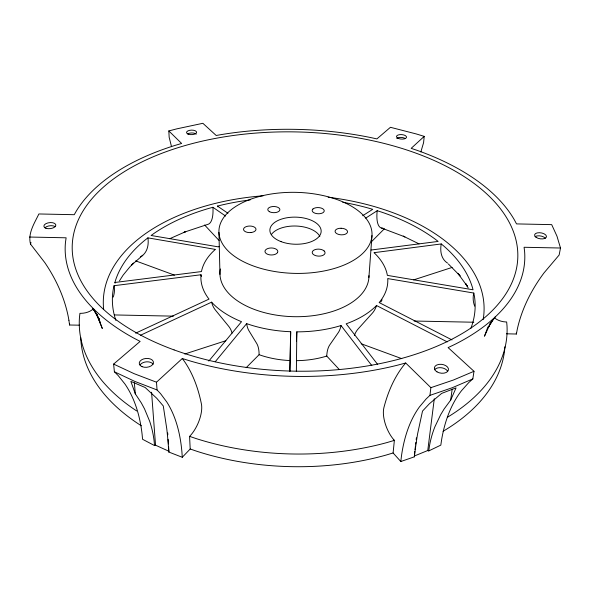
<?xml version="1.0" encoding="UTF-8"?>
<svg xmlns="http://www.w3.org/2000/svg" width="590" height="590" viewBox="0 0 590 590"><rect width="100%" height="100%" fill="white"/><g stroke="black" fill="none" stroke-linecap="round" stroke-linejoin="round"><path stroke-width="0.89" d="M296.372 371.25L296.829 331.831L298.149 331.846A93.486 52.835 1.4 0 0 339.884 325.887L341.013 325.525L371.796 365.579M289.749 371.575L290.686 331.713L289.366 331.669A93.486 52.835 1.4 0 1 247.77 324.021L246.65 323.622L215.225 361.744M290 371.117L290.686 331.713M296.829 331.831L296.482 341.477M368.898 277.484L371.98 235.535A76.567 40.518 1.4 0 0 259.379 196.492A76.567 40.518 1.4 0 0 255.057 266.577A76.567 40.518 1.4 0 0 371.98 235.535M171.513 146.674L169.168 137.271L168.828 130.936L176.853 128.849L202.871 123.303L216.191 135.479L222.334 134.417A229.879 123.487 1.4 0 1 370.778 137.581L376.885 138.901L390.44 127.3L416.26 133.945L424.21 136.371L423.583 142.677L420.84 151.962M414.372 456.822L414.276 456.041L427.757 450.517L428.753 450.922L429.468 445.937A213.329 142.19 26.7 0 1 434.889 426.813L440.649 414.741L444.152 408.936L450.664 400.116L456.055 387.866L441.681 393.39L429.402 403.744L422.514 411.09L417.632 433.716A232.829 31.307 88.6 0 0 414.969 451.851L414.372 456.822L400.809 461.527L393.102 452.965L394.371 440.383L393.818 439.801M115.876 320.422A181.425 105.16 1.4 0 1 113.405 288.591L114.047 285.7L201.013 274.763L200.947 275.456A93.486 52.835 1.4 0 0 208.499 298.444L209.022 299.108L135.641 333.151M414.49 454.219L414.807 451.483M415.021 449.661L415.449 446.018M415.662 444.196L415.876 442.375M416.193 439.646L416.407 437.824M400.809 461.527L401.392 456.535A271.061 127.344 60.5 0 1 419.379 406.997L426.157 398.928L429.933 395.366L452.301 387.711L472.833 378.92L473.991 371.287L448.098 347.599L454.61 344.501A229.879 123.487 1.4 0 0 524.591 251.429L524.082 247.269L560.5 248.021L559.136 255.028L544.017 272.89A189.685 136.246 -19.5 0 0 517.275 329.323L516.383 334.036L506.471 333.8M429.933 395.366L430.877 387.66L405.699 362.99L397.69 365.144A229.879 123.487 1.4 0 1 190.268 360.992L182.288 358.521L156.498 382.202L157.043 389.953L160.561 393.655L166.786 401.997A271.791 124.984 -58.6 0 1 181.934 452.25L182.266 457.272L168.784 452.029L168.445 447.036A233.205 28.069 -86.5 0 0 166.771 428.79L163.283 405.964L156.815 398.346L145.155 387.505L130.862 381.391L135.316 393.862L141.334 402.948L144.528 408.892L149.639 421.201A214.141 141.91 -25 0 1 154.064 440.546L154.528 445.561L155.539 445.192L168.902 451.254L168.784 452.029M79.532 325.179L69.576 325.009L69.694 324.072M370.999 250.035L438.141 241.428L435.309 239.245A181.425 105.16 1.4 0 0 381.162 211.98L377.202 210.711L377.113 211.434A29.743 10.325 -72.9 0 0 382.91 228.116M427.757 450.517L434.292 398.744M450.664 400.116L452.169 389.208M441.268 243.943L443.982 246.207A181.425 105.16 1.4 0 1 472.266 286.932L473.047 289.793L387.342 275.375L387.239 274.689A93.486 52.835 1.4 0 0 374.635 253.257L374.008 252.682L441.268 243.943L441.114 244.673A31.565 20.141 -51 0 0 447.596 263.111M68.912 320.259A190.762 137.315 21.2 0 0 44.833 262.639L30.533 244.113L30.982 242.475M451.999 339.929L379.156 302.567L379.695 301.933A93.486 52.835 1.4 0 0 387.785 279.284L387.726 278.591L473.807 293.053L473.608 293.783A34.581 27.214 -13.6 0 0 474.662 306.107M30.533 244.113C27.619 233.397 34.419 223.286 38.881 213.964L74.244 214.701L76.398 210.91A229.879 123.487 1.4 0 1 175.879 145.155L181.624 143.466L168.828 130.936M114.895 282.477L115.751 279.638A181.425 105.16 1.4 0 1 145.125 240.027L147.898 237.866L215.38 249.408L214.738 249.954A93.486 52.835 1.4 0 0 201.603 270.876L201.478 271.562L114.895 282.477L115.065 283.215M487.886 326.941L484.486 336.212L490.371 323.335M490.806 322.465L488.668 326.816L491.898 321.13M380.845 302.028L382.091 299.831M492.657 319.787L489.7 324.876L495.46 316.542M119.475 280.833L123.17 275.058L129.837 266.945L133.561 263.066L131.504 265.161L142.758 255.293M208.831 361.043L241.524 321.683L240.447 321.255A93.486 52.835 1.4 0 1 212.186 302.803L211.604 302.154L140.361 335.312M405.699 362.99L403.582 365.512A325.68 153.938 60.2 0 0 383.898 407.668A22.936 10.369 68.2 0 0 393.825 439.771M447.25 341.898L376.501 305.509L375.911 306.136A93.486 52.835 1.4 0 1 347.267 323.416L346.175 323.799L377.63 364.413M182.266 457.272L190.201 449.005L189.574 436.371L190.142 435.811A22.958 10.133 -66.1 0 0 201.419 404.025A326.617 151.136 -58.3 0 0 184.235 361.124L182.288 358.521M246.185 367.673L259.099 354.701A36.41 15.296 -68 0 0 256.576 343.255L249.061 330.946A36.197 15.355 -70 0 1 246.65 323.622M371.398 241.819L384.392 228.758M424.21 136.371L411.178 148.341L416.865 150.266A229.879 123.487 1.4 0 1 514.465 220.033L516.516 223.905L551.694 224.635L556.96 236.148L560.5 248.021M472.833 378.92L468.799 382.534L461.513 390.683A264.822 133.827 59.1 0 0 441.541 440.162L440.826 445.118L428.753 450.922M154.528 445.561L142.573 439.285L142.102 434.292A265.662 131.791 -57.3 0 0 124.918 383.994L118.17 375.55L114.386 371.774L113.619 364.089L140.132 341.404L133.665 338.033A229.879 123.487 1.4 0 1 65.52 241.944L66.124 237.8L29.5 237.04M219.126 246.355L218.455 246.886L151.092 235.491L153.99 233.419A181.425 105.16 1.4 0 1 208.919 208.381L212.909 207.282L225.623 216.065M365.675 218.138L377.202 210.711M362.658 215.733L372.71 209.332L368.698 208.159A181.425 105.16 1.4 0 0 342.709 202.245M169.677 238.729L185.688 231.649L183.977 232.29M473.991 371.287L453.356 380.041L430.877 387.66M184.759 231.995L207.614 224.429A29.773 10.605 75.2 0 0 212.968 208.012L212.909 207.282M341.013 325.525A36.182 15.724 72.2 0 1 338.181 332.745L329.891 344.73A36.388 15.65 70.2 0 0 326.742 356.05L326.513 356.131A69.332 41.448 1.4 0 1 296.851 360.66M184.766 354.015L225.845 340.718M413.686 279.874L452.139 267.418M393.102 452.965L386.214 455.038A212.238 128.458 1.4 0 1 197.053 451.343L190.201 449.005M394.371 440.383L387.424 442.441A213.971 127.506 1.4 0 1 196.485 438.702L189.574 436.371M217.496 206.817L217.445 206.087L221.493 205.084A181.425 105.16 1.4 0 1 250.153 199.922M114.445 314.942L173.394 316.144M414.106 321.026L473.8 322.229M289.933 360.549L289.668 360.542A69.332 41.448 1.4 0 1 259.32 354.782L259.099 354.701M381.531 228.042L404.91 236.87L403.258 236.155L419.048 243.884M156.498 382.202L134.122 373.677L113.619 364.089M157.043 389.953L134.793 381.398L114.386 371.774M135.671 260.876L174.441 275.124M361.154 343.734L401.753 358.646M217.445 206.087L227.976 213.285M448.385 263.988L460.126 275.921L458.142 273.686L467.383 286.371L465.702 283.613L468.187 287.964M326.742 356.05L339.302 369.524M204.612 224.989L219.023 240.455M92.763 308.371L97.225 315.171L93.884 309.927L98.722 318.925L96.686 314.477M96.701 314.551L102.299 328.497L97.918 316.742L99.54 321.078M99.113 319.079L100.374 323.357M99.032 318.902L99.371 320.267L99.002 318.556M114.047 285.7L114.217 286.445A34.67 27.339 15.1 0 1 113.221 297.087M473.807 293.053L474.382 295.959A181.425 105.16 1.4 0 1 470.85 328.379M147.898 237.866L148.024 238.611A31.631 20.377 53 0 1 140.567 256.79M68.905 320.259L69.576 325.009M516.287 333.099L516.383 334.036M134.365 382.888L135.316 393.862M151.571 392.225L155.539 445.192M167.708 432.942L167.826 434.771M168.128 439.351L168.423 443.931M168.607 446.674L168.902 451.254M218.942 232.364L219.967 274.431M447.699 417.101A213.971 127.506 1.4 0 0 507.017 325.997L506.663 321.963L505.814 321.963A19.802 15.473 -13.2 0 1 494.84 318.135M136.71 410.965A213.971 127.506 1.4 0 1 79.473 317.346L79.93 313.32L80.778 313.349A19.854 15.546 14.8 0 0 93.67 308.592M504.922 346.743A212.238 128.458 1.4 0 1 504.789 348.373M504.716 349.184A212.238 128.458 1.4 0 1 443.061 431.305M141.416 425.825A212.238 128.458 1.4 0 1 80.734 337.384M201.485 276.4A34.788 28.718 5.5 0 1 201.013 274.763M368.942 275.655A74.517 41.912 1.4 0 1 290.7 316.579A74.517 41.912 1.4 0 1 220.394 268.966M232.099 333.099A35.326 25.163 -38.1 0 0 228.411 325.96L215.711 310.429A35.599 25.975 -42 0 1 211.604 302.154M328.143 197.23A190.437 110.699 1.4 0 1 483.166 319.551M103.663 309.389A190.437 110.699 1.4 0 1 263.192 195.784M535.101 236.597A5.989 3.024 9 0 1 545.322 238.227M187.583 133.967A5.03 2.272 -1.3 0 1 196.241 134.173M396.768 138.414A5.022 2.264 4.1 0 1 405.411 138.621M376.501 305.509A35.577 26.152 43.8 0 1 371.966 313.6L358.44 328.593A35.289 25.318 39.9 0 0 354.384 335.57M434.557 369.76A7.11 4.432 8.4 0 1 441.18 367.732A7.11 4.432 8.4 0 1 447.567 371.147M140.066 364.952A7.117 4.447 -5.4 0 1 146.6 361.832A7.117 4.447 -5.4 0 1 153.149 364.185M271.57 234.26A25.503 13.659 1.4 0 1 296.564 226.051A25.503 13.659 1.4 0 1 319.839 236.383M44.929 227.814A6.003 3.039 -6.3 0 1 55.246 226.671M312.936 209.015L312.353 209.745A6.04 3.09 2.1 0 0 315.281 213.292A6.04 3.09 2.1 0 0 322.56 212.924L323.497 212.297A6.04 3.09 2.1 0 0 321.13 208.034A6.04 3.09 2.1 0 0 312.936 209.015M277.573 252.476L276.902 253.317A6.431 3.503 0.6 0 1 268.059 254.46A6.431 3.503 0.6 0 1 265.891 249.622L266.938 248.914A6.431 3.503 0.6 0 1 274.697 248.501A6.431 3.503 0.6 0 1 277.573 252.476M251.156 232.519L249.526 232.607A6.232 3.289 -0.1 0 1 243.523 229.208A6.232 3.289 -0.1 0 1 249.976 226.036L251.576 226.177A6.232 3.289 -0.1 0 1 255.979 229.429A6.232 3.289 -0.1 0 1 251.156 232.519M341.079 228.249L339.486 228.33A6.232 3.289 2.9 0 0 335.083 231.428A6.232 3.289 2.9 0 0 339.906 234.695L341.536 234.835A6.232 3.289 2.9 0 0 347.532 231.649A6.232 3.289 2.9 0 0 341.079 228.249M269.468 211.692L268.531 211.028A6.04 3.09 0.7 0 1 270.891 206.861A6.04 3.09 0.7 0 1 279.092 208.123L279.675 208.875A6.04 3.09 0.7 0 1 276.754 212.319A6.04 3.09 0.7 0 1 269.468 211.692M324.139 250.957L323.091 250.212A6.431 3.503 2.2 0 0 315.333 249.533A6.431 3.503 2.2 0 0 312.464 253.412L313.128 254.275A6.431 3.503 2.2 0 0 321.963 255.721A6.431 3.503 2.2 0 0 324.139 250.957M174.094 349.914A222.865 119.608 1.4 0 0 517.555 261.392A222.865 119.608 1.4 0 0 193.395 143.296A222.865 119.608 1.4 0 0 174.094 349.914M536.015 237.269A6.003 3.009 9 0 0 546.141 237.49A6.003 3.009 9 0 0 539.437 232.703A6.003 3.009 9 0 0 536.015 237.269M188.66 134.284A5.037 2.264 -1.3 0 0 196.581 132.492A5.037 2.264 -1.3 0 0 189.449 130.368A5.037 2.264 -1.3 0 0 188.66 134.284M142.057 366.67A7.132 4.44 -5.4 0 0 153.407 363.012A7.132 4.44 -5.4 0 0 143.577 358.934A7.132 4.44 -5.4 0 0 142.057 366.67M398.243 138.385A5.03 2.257 4 0 0 406.451 137.551A5.03 2.257 4 0 0 399.85 134.623A5.03 2.257 4 0 0 398.243 138.385M436.991 371.848A7.124 4.425 8.3 0 0 448.422 370.07A7.124 4.425 8.3 0 0 438.857 364.399A7.124 4.425 8.3 0 0 436.991 371.848M45.887 228.242A6.018 3.031 -6.2 0 0 55.726 225.764A6.018 3.031 -6.2 0 0 47.938 222.909A6.018 3.031 -6.2 0 0 45.887 228.242M281.12 241.649A25.65 13.548 1.4 0 0 321.1 232.128A25.65 13.548 1.4 0 0 284.351 218.293A25.65 13.548 1.4 0 0 281.12 241.649"/></g></svg>
